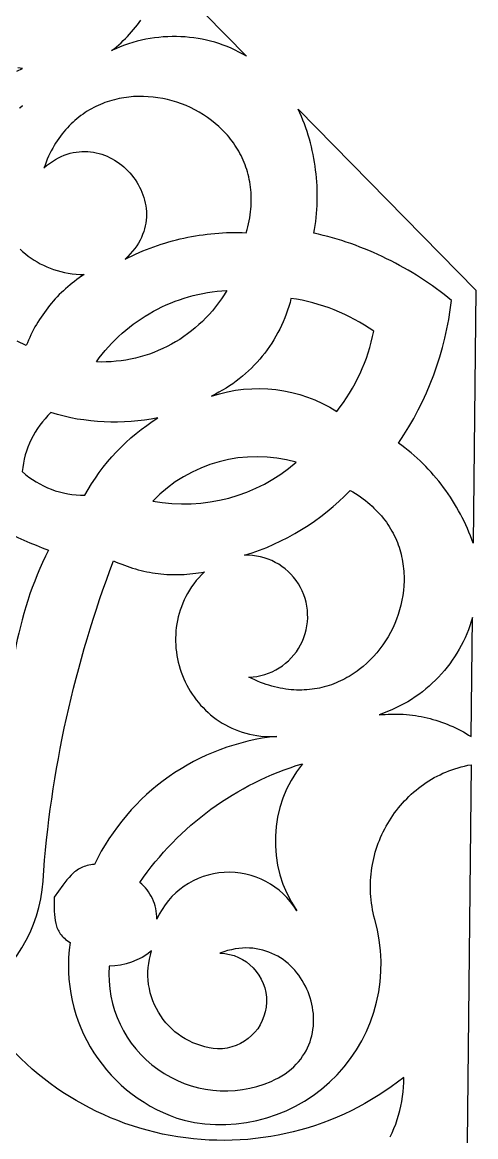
# Model space of a CAD drawing. Extents: x 3927 to 5087, y -513 to 1114.
# Drawn here: x 4593.2 to 4634.2, y 861.8 to 962.5 of the extents above; entities that cross this region are included whole.
import ezdxf

# ---------------------------------------------------------------- set-up
doc = ezdxf.new("R2010")
doc.units = 0
doc.layers.add('LAYER_1', color=18, linetype='CONTINUOUS')

msp = doc.modelspace()

# ---------------------------------------------------------------- linework, layer by layer
at = {"layer": 'LAYER_1'}
for points in [[(4605.91, 967.08), (4613.45, 959.39), (4613.11, 959.59), (4612.76, 959.77), (4612.41, 959.95), (4612.05, 960.11), (4611.69, 960.26), (4611.33, 960.4), (4610.96, 960.53), (4610.59, 960.65), (4610.21, 960.75), (4609.83, 960.84), (4609.45, 960.93), (4609.07, 961), (4608.68, 961.06), (4608.29, 961.1), (4607.9, 961.14), (4607.51, 961.16), (4607.12, 961.17), (4606.72, 961.17), (4606.33, 961.16), (4605.93, 961.14), (4605.54, 961.1), (4605.14, 961.05), (4604.75, 960.99), (4604.35, 960.92), (4603.96, 960.83), (4603.57, 960.74), (4603.18, 960.63), (4602.79, 960.51), (4602.41, 960.38), (4602.02, 960.23), (4601.64, 960.07), (4601.26, 959.9), (4601.48, 960.07), (4601.69, 960.25), (4601.9, 960.43), (4602.11, 960.61), (4602.31, 960.8), (4602.5, 960.99), (4602.7, 961.19), (4602.88, 961.39), (4603.06, 961.59), (4603.24, 961.8), (4603.42, 962.01), (4603.59, 962.22), (4603.75, 962.44), (4603.91, 962.66)], [(4592.7, 958.03), (4593.22, 958.28), (4592.77, 958.35)], [(4592.96, 954.74), (4593.22, 954.95), (4592.94, 954.69)], [(4592.99, 941.96), (4593.22, 941.75), (4593.47, 941.54), (4593.72, 941.34), (4593.98, 941.16), (4594.25, 940.98), (4594.52, 940.81), (4594.81, 940.65), (4595.1, 940.51), (4595.4, 940.37), (4595.71, 940.24), (4596.02, 940.13), (4596.34, 940.03), (4596.67, 939.94), (4597, 939.86), (4597.34, 939.79), (4597.69, 939.74), (4598.05, 939.7), (4598.41, 939.68), (4598.78, 939.67), (4598.55, 939.52), (4598.34, 939.37), (4598.12, 939.22), (4597.91, 939.06), (4597.7, 938.9), (4597.5, 938.74), (4597.3, 938.57), (4597.1, 938.4), (4596.91, 938.22), (4596.72, 938.04), (4596.53, 937.86), (4596.35, 937.67), (4596.17, 937.48), (4595.99, 937.28), (4595.82, 937.09), (4595.65, 936.89), (4595.49, 936.68), (4595.33, 936.47), (4595.18, 936.26), (4595.03, 936.05), (4594.88, 935.83), (4594.74, 935.61), (4594.6, 935.39), (4594.46, 935.17), (4594.33, 934.94), (4594.21, 934.71), (4594.09, 934.47), (4593.97, 934.24), (4593.86, 934), (4593.75, 933.76), (4593.65, 933.51), (4593.55, 933.27), (4592.71, 933.67)]]:
    msp.add_lwpolyline(points, dxfattribs=at)
for points in [[(4613.42, 943.45), (4613.5, 943.73), (4613.57, 944), (4613.63, 944.27), (4613.69, 944.54), (4613.74, 944.81), (4613.78, 945.07), (4613.81, 945.33), (4613.84, 945.59), (4613.86, 945.85), (4613.87, 946.1), (4613.88, 946.35), (4613.88, 946.6), (4613.87, 946.85), (4613.86, 947.09), (4613.84, 947.33), (4613.82, 947.57), (4613.78, 947.81), (4613.75, 948.04), (4613.7, 948.27), (4613.65, 948.5), (4613.6, 948.72), (4613.54, 948.94), (4613.47, 949.16), (4613.4, 949.38), (4613.32, 949.59), (4613.24, 949.8), (4613.15, 950.01), (4613.05, 950.21), (4612.96, 950.42), (4612.85, 950.61), (4612.75, 950.81), (4612.63, 951), (4612.52, 951.19), (4612.4, 951.37), (4612.27, 951.56), (4612.14, 951.73), (4612.01, 951.91), (4611.87, 952.08), (4611.72, 952.25), (4611.58, 952.41), (4611.43, 952.57), (4611.28, 952.73), (4610.96, 953.04), (4610.63, 953.33), (4610.28, 953.6), (4609.93, 953.86), (4609.56, 954.11), (4609.18, 954.34), (4608.79, 954.55), (4608.4, 954.75), (4607.99, 954.93), (4607.58, 955.09), (4607.16, 955.24), (4606.74, 955.37), (4606.31, 955.48), (4605.88, 955.57), (4605.44, 955.65), (4605.01, 955.71), (4604.57, 955.74), (4604.13, 955.76), (4603.68, 955.76), (4603.24, 955.75), (4602.81, 955.71), (4602.59, 955.68), (4602.37, 955.65), (4602.15, 955.61), (4601.94, 955.57), (4601.72, 955.52), (4601.51, 955.47), (4601.29, 955.41), (4601.08, 955.35), (4600.87, 955.28), (4600.66, 955.21), (4600.46, 955.13), (4600.25, 955.04), (4600.05, 954.95), (4599.84, 954.86), (4599.64, 954.76), (4599.45, 954.65), (4599.25, 954.54), (4599.06, 954.42), (4598.87, 954.3), (4598.68, 954.17), (4598.49, 954.04), (4598.31, 953.9), (4598.13, 953.75), (4597.95, 953.6), (4597.77, 953.44), (4597.6, 953.28), (4597.43, 953.11), (4597.27, 952.93), (4597.1, 952.75), (4596.94, 952.57), (4596.79, 952.37), (4596.64, 952.17), (4596.49, 951.97), (4596.35, 951.76), (4596.2, 951.54), (4596.07, 951.32), (4595.94, 951.09), (4595.81, 950.85), (4595.69, 950.61), (4595.57, 950.36), (4595.45, 950.1), (4595.34, 949.84), (4595.24, 949.57), (4595.14, 949.3), (4595.39, 949.52), (4595.65, 949.72), (4595.92, 949.9), (4596.18, 950.06), (4596.45, 950.21), (4596.71, 950.34), (4596.98, 950.45), (4597.25, 950.55), (4597.52, 950.63), (4597.78, 950.69), (4598.05, 950.74), (4598.32, 950.77), (4598.58, 950.79), (4598.84, 950.8), (4599.11, 950.79), (4599.36, 950.76), (4599.62, 950.73), (4599.87, 950.68), (4600.12, 950.62), (4600.37, 950.54), (4600.61, 950.46), (4600.85, 950.36), (4601.08, 950.25), (4601.31, 950.13), (4601.53, 950.01), (4601.75, 949.87), (4601.96, 949.72), (4602.17, 949.56), (4602.36, 949.4), (4602.55, 949.22), (4602.74, 949.04), (4602.91, 948.85), (4603.08, 948.66), (4603.24, 948.45), (4603.39, 948.25), (4603.53, 948.03), (4603.67, 947.81), (4603.79, 947.58), (4603.9, 947.35), (4604, 947.11), (4604.09, 946.87), (4604.18, 946.63), (4604.24, 946.38), (4604.3, 946.13), (4604.35, 945.88), (4604.38, 945.63), (4604.4, 945.37), (4604.41, 945.11), (4604.4, 944.85), (4604.38, 944.59), (4604.35, 944.33), (4604.3, 944.07), (4604.24, 943.81), (4604.16, 943.55), (4604.06, 943.29), (4603.95, 943.03), (4603.83, 942.78), (4603.69, 942.52), (4603.53, 942.27), (4603.35, 942.02), (4603.16, 941.78), (4602.95, 941.54), (4602.72, 941.3), (4602.47, 941.07), (4602.79, 941.23), (4603.11, 941.38), (4603.43, 941.53), (4603.76, 941.67), (4604.08, 941.81), (4604.41, 941.94), (4604.74, 942.07), (4605.08, 942.19), (4605.41, 942.31), (4605.75, 942.42), (4606.08, 942.52), (4606.42, 942.62), (4606.76, 942.72), (4607.11, 942.81), (4607.45, 942.89), (4607.79, 942.97), (4608.14, 943.04), (4608.49, 943.11), (4608.83, 943.17), (4609.18, 943.22), (4609.53, 943.27), (4609.88, 943.32), (4610.23, 943.36), (4610.59, 943.39), (4610.94, 943.42), (4611.29, 943.44), (4611.65, 943.46), (4612, 943.47), (4612.35, 943.47), (4612.71, 943.47), (4613.06, 943.47)], [(4599.88, 931.78), (4600.14, 932.14), (4600.41, 932.49), (4600.69, 932.82), (4600.98, 933.15), (4601.27, 933.47), (4601.58, 933.78), (4601.89, 934.08), (4602.21, 934.37), (4602.54, 934.66), (4602.88, 934.93), (4603.22, 935.19), (4603.57, 935.45), (4603.93, 935.69), (4604.29, 935.92), (4604.66, 936.14), (4605.03, 936.36), (4605.41, 936.56), (4605.8, 936.75), (4606.19, 936.93), (4606.59, 937.1), (4606.99, 937.26), (4607.4, 937.4), (4607.81, 937.54), (4608.22, 937.66), (4608.64, 937.78), (4609.06, 937.88), (4609.49, 937.97), (4609.92, 938.05), (4610.35, 938.11), (4610.79, 938.17), (4611.22, 938.21), (4611.66, 938.24), (4611.43, 937.85), (4611.18, 937.48), (4610.92, 937.11), (4610.65, 936.76), (4610.37, 936.41), (4610.08, 936.08), (4609.78, 935.76), (4609.47, 935.45), (4609.15, 935.15), (4608.82, 934.86), (4608.48, 934.58), (4608.13, 934.32), (4607.78, 934.07), (4607.41, 933.82), (4607.04, 933.6), (4606.66, 933.38), (4606.28, 933.18), (4605.88, 932.99), (4605.48, 932.81), (4605.08, 932.65), (4604.67, 932.5), (4604.25, 932.36), (4603.83, 932.24), (4603.41, 932.13), (4602.98, 932.03), (4602.54, 931.95), (4602.11, 931.89), (4601.67, 931.84), (4601.22, 931.8), (4600.78, 931.78), (4600.33, 931.77)], [(4633.86, 908.71), (4633.75, 908.33), (4633.63, 907.96), (4633.5, 907.59), (4633.35, 907.23), (4633.2, 906.87), (4633.03, 906.52), (4632.85, 906.17), (4632.67, 905.83), (4632.47, 905.49), (4632.26, 905.16), (4632.04, 904.84), (4631.81, 904.52), (4631.58, 904.21), (4631.33, 903.91), (4631.07, 903.61), (4630.8, 903.32), (4630.53, 903.04), (4630.24, 902.77), (4629.95, 902.51), (4629.65, 902.25), (4629.34, 902), (4629.02, 901.76), (4628.69, 901.53), (4628.36, 901.31), (4628.02, 901.1), (4627.67, 900.9), (4627.31, 900.71), (4626.95, 900.53), (4626.58, 900.36), (4626.2, 900.2), (4625.82, 900.05), (4625.43, 899.91), (4625.7, 899.93), (4625.98, 899.95), (4626.25, 899.97), (4626.53, 899.98), (4626.8, 899.98), (4627.08, 899.98), (4627.35, 899.97), (4627.62, 899.96), (4627.9, 899.94), (4628.17, 899.91), (4628.44, 899.88), (4628.71, 899.84), (4628.98, 899.8), (4629.24, 899.75), (4629.51, 899.7), (4629.77, 899.64), (4630.04, 899.57), (4630.3, 899.5), (4630.56, 899.43), (4630.82, 899.34), (4631.07, 899.26), (4631.33, 899.16), (4631.58, 899.07), (4631.83, 898.96), (4632.08, 898.85), (4632.33, 898.74), (4632.57, 898.62), (4632.81, 898.5), (4633.05, 898.37), (4633.29, 898.23), (4633.52, 898.09), (4633.75, 897.95)]]:
    msp.add_lwpolyline(points, close=True, dxfattribs=at)
for points in [[(4634.16, 938.27), (4633.93, 915.41), (4633.81, 915.74), (4633.68, 916.08), (4633.55, 916.41), (4633.41, 916.74), (4633.26, 917.07), (4633.11, 917.4), (4632.95, 917.72), (4632.79, 918.04), (4632.61, 918.35), (4632.44, 918.66), (4632.26, 918.97), (4632.07, 919.27), (4631.87, 919.57), (4631.67, 919.87), (4631.47, 920.16), (4631.26, 920.45), (4631.04, 920.73), (4630.82, 921.01), (4630.59, 921.29), (4630.36, 921.56), (4630.13, 921.83), (4629.88, 922.09), (4629.64, 922.35), (4629.38, 922.6), (4629.13, 922.85), (4628.86, 923.1), (4628.6, 923.34), (4628.32, 923.57), (4628.05, 923.8), (4627.76, 924.02), (4627.48, 924.24), (4627.19, 924.46, 0.121003), (4631.98, 937.34), (4631.65, 937.61), (4631.31, 937.88), (4630.96, 938.14), (4630.61, 938.4), (4630.26, 938.65), (4629.9, 938.9), (4629.54, 939.15), (4629.17, 939.38), (4628.8, 939.62), (4628.43, 939.85), (4628.05, 940.07), (4627.67, 940.29), (4627.28, 940.5), (4626.9, 940.71), (4626.51, 940.91), (4626.11, 941.11), (4625.72, 941.3), (4625.32, 941.49), (4624.92, 941.66), (4624.51, 941.84), (4624.11, 942), (4623.7, 942.16), (4623.29, 942.32), (4622.88, 942.47), (4622.46, 942.61), (4622.05, 942.74), (4621.63, 942.87), (4621.21, 942.99), (4620.79, 943.1), (4620.38, 943.21), (4619.95, 943.31), (4619.53, 943.4), (4619.6, 943.75), (4619.65, 944.11), (4619.7, 944.47), (4619.74, 944.83), (4619.77, 945.18), (4619.8, 945.54), (4619.82, 945.9), (4619.83, 946.26), (4619.84, 946.62), (4619.84, 946.97), (4619.83, 947.33), (4619.82, 947.69), (4619.8, 948.05), (4619.77, 948.4), (4619.74, 948.76), (4619.69, 949.11), (4619.65, 949.47), (4619.59, 949.82), (4619.53, 950.17), (4619.46, 950.52), (4619.39, 950.87), (4619.31, 951.22), (4619.22, 951.57), (4619.13, 951.91), (4619.02, 952.26), (4618.92, 952.6), (4618.8, 952.94), (4618.68, 953.28), (4618.55, 953.61), (4618.42, 953.95), (4618.28, 954.28), (4618.13, 954.61)], [(4624.95, 934.56), (4624.53, 934.84), (4624.1, 935.11), (4623.67, 935.37), (4623.22, 935.62), (4622.77, 935.85), (4622.32, 936.08), (4621.85, 936.28), (4621.38, 936.48), (4620.91, 936.66), (4620.43, 936.83), (4619.94, 936.98), (4619.45, 937.12), (4618.96, 937.24), (4618.47, 937.35), (4617.97, 937.44), (4617.47, 937.52), (4617.38, 937.16), (4617.27, 936.8), (4617.16, 936.45), (4617.04, 936.1), (4616.9, 935.76), (4616.76, 935.42), (4616.61, 935.08), (4616.45, 934.75), (4616.28, 934.43), (4616.11, 934.11), (4615.92, 933.79), (4615.73, 933.48), (4615.53, 933.18), (4615.32, 932.88), (4615.1, 932.59), (4614.87, 932.31), (4614.64, 932.03), (4614.4, 931.75), (4614.15, 931.49), (4613.89, 931.23), (4613.63, 930.98), (4613.36, 930.73), (4613.08, 930.49), (4612.8, 930.26), (4612.51, 930.04), (4612.21, 929.82), (4611.91, 929.62), (4611.6, 929.42), (4611.29, 929.23), (4610.96, 929.04), (4610.64, 928.87), (4610.3, 928.7, -0.224974), (4621.61, 927.32, 0.118726)], [(4593.19, 921.88, 0.186674), (4598.83, 919.74, -0.126855), (4605.44, 926.74), (4604.84, 926.63), (4604.23, 926.53), (4603.63, 926.46), (4603.02, 926.4), (4602.41, 926.36), (4601.8, 926.34), (4601.19, 926.35), (4600.58, 926.36), (4599.97, 926.4), (4599.37, 926.46), (4598.76, 926.54), (4598.16, 926.63), (4597.56, 926.75), (4596.96, 926.88), (4596.37, 927.04), (4595.78, 927.21), (4595.51, 926.94), (4595.25, 926.66), (4595, 926.37), (4594.77, 926.08), (4594.55, 925.77), (4594.35, 925.45), (4594.16, 925.12), (4593.99, 924.79), (4593.83, 924.44), (4593.69, 924.09), (4593.57, 923.74), (4593.46, 923.38), (4593.37, 923.01), (4593.29, 922.64), (4593.23, 922.26)], [(4604.97, 919.22, 0.228229), (4617.94, 922.73, 0.276488)], [(4622.82, 920.18), (4623.06, 920.04), (4623.3, 919.89), (4623.53, 919.74), (4623.76, 919.59), (4623.98, 919.43), (4624.19, 919.27), (4624.4, 919.1), (4624.6, 918.94), (4624.79, 918.76), (4624.97, 918.59), (4625.15, 918.41), (4625.32, 918.23), (4625.49, 918.05), (4625.65, 917.87), (4625.8, 917.68), (4625.95, 917.49), (4626.09, 917.3), (4626.22, 917.1), (4626.35, 916.91), (4626.47, 916.71), (4626.59, 916.51), (4626.7, 916.31), (4626.8, 916.1), (4626.9, 915.9), (4626.99, 915.69), (4627.08, 915.48), (4627.16, 915.27), (4627.23, 915.06), (4627.3, 914.84), (4627.36, 914.63), (4627.42, 914.41), (4627.47, 914.2), (4627.52, 913.98), (4627.56, 913.76), (4627.59, 913.55), (4627.62, 913.33), (4627.65, 913.11), (4627.66, 912.89), (4627.68, 912.67), (4627.69, 912.45), (4627.69, 912.23), (4627.69, 912.01), (4627.67, 911.57), (4627.63, 911.13), (4627.57, 910.69), (4627.5, 910.26), (4627.4, 909.83), (4627.29, 909.4), (4627.16, 908.98), (4627.01, 908.56), (4626.84, 908.15), (4626.66, 907.75), (4626.46, 907.36), (4626.24, 906.97), (4626.01, 906.59), (4625.76, 906.23), (4625.5, 905.87), (4625.22, 905.52), (4624.93, 905.19), (4624.63, 904.87), (4624.31, 904.57), (4623.98, 904.28), (4623.64, 904), (4623.46, 903.87), (4623.28, 903.74), (4623.1, 903.62), (4622.91, 903.5), (4622.73, 903.38), (4622.53, 903.27), (4622.34, 903.17), (4622.14, 903.07), (4621.95, 902.97), (4621.74, 902.88), (4621.54, 902.79), (4621.33, 902.71), (4621.12, 902.63), (4620.91, 902.56), (4620.7, 902.49), (4620.48, 902.43), (4620.26, 902.38), (4620.04, 902.33), (4619.82, 902.29), (4619.59, 902.25), (4619.37, 902.22), (4619.14, 902.19), (4618.91, 902.17), (4618.67, 902.16), (4618.44, 902.15), (4618.2, 902.15), (4617.96, 902.15), (4617.72, 902.16), (4617.48, 902.18), (4617.23, 902.21), (4616.99, 902.24), (4616.74, 902.28), (4616.49, 902.32), (4616.24, 902.37), (4615.99, 902.43), (4615.74, 902.5), (4615.48, 902.58), (4615.23, 902.66), (4614.97, 902.75), (4614.71, 902.84), (4614.45, 902.95), (4614.19, 903.06), (4613.93, 903.18), (4613.67, 903.31, 1), (4613.27, 914.32, 0.128453)], [(4605.35, 881.47), (4605.35, 881.71), (4605.33, 881.95), (4605.3, 882.19), (4605.25, 882.42), (4605.2, 882.65), (4605.12, 882.87), (4605.04, 883.09), (4604.95, 883.31), (4604.84, 883.52), (4604.72, 883.72), (4604.6, 883.92), (4604.46, 884.11), (4604.31, 884.29), (4604.15, 884.46), (4603.98, 884.62), (4603.8, 884.77), (4604.13, 885.25), (4604.48, 885.71), (4604.84, 886.18), (4605.2, 886.63), (4605.58, 887.07), (4605.96, 887.51), (4606.35, 887.94), (4606.75, 888.36), (4607.16, 888.77), (4607.58, 889.17), (4608, 889.56), (4608.43, 889.94), (4608.87, 890.32), (4609.32, 890.68), (4609.78, 891.04), (4610.24, 891.38), (4610.71, 891.72), (4611.19, 892.04), (4611.67, 892.36), (4612.16, 892.66), (4612.66, 892.96), (4613.16, 893.24), (4613.67, 893.52), (4614.18, 893.78), (4614.71, 894.04), (4615.23, 894.28), (4615.76, 894.51), (4616.3, 894.73), (4616.84, 894.94), (4617.39, 895.14), (4617.95, 895.33), (4618.5, 895.5, 0.329739), (4617.99, 882.22, 0.606751)], [(4610.83, 869.75, -0.487168), (4604.87, 878.59, -0.166667), (4601.04, 877.21, 0.562024), (4615.68, 866.81), (4616.02, 866.97), (4616.34, 867.14), (4616.65, 867.31), (4616.95, 867.5), (4617.22, 867.7), (4617.48, 867.91), (4617.72, 868.13), (4617.94, 868.35), (4618.15, 868.58), (4618.35, 868.82), (4618.52, 869.07), (4618.69, 869.32), (4618.83, 869.58), (4618.97, 869.84), (4619.08, 870.11), (4619.19, 870.38), (4619.27, 870.66), (4619.35, 870.93), (4619.41, 871.22), (4619.45, 871.5), (4619.49, 871.78), (4619.51, 872.07), (4619.51, 872.36), (4619.51, 872.64), (4619.49, 872.93), (4619.45, 873.22), (4619.41, 873.5), (4619.35, 873.78), (4619.29, 874.06), (4619.21, 874.34), (4619.11, 874.61), (4619.01, 874.88), (4618.9, 875.15), (4618.77, 875.41), (4618.64, 875.66), (4618.49, 875.91), (4618.34, 876.15), (4618.17, 876.39), (4618, 876.62), (4617.81, 876.84), (4617.62, 877.05), (4617.41, 877.25), (4617.2, 877.44), (4616.98, 877.63), (4616.75, 877.8), (4616.51, 877.96), (4616.27, 878.11), (4616.01, 878.25), (4615.75, 878.37), (4615.48, 878.48), (4615.2, 878.58), (4614.92, 878.66), (4614.63, 878.73), (4614.33, 878.79), (4614.03, 878.83), (4613.72, 878.85), (4613.4, 878.86), (4613.08, 878.85), (4612.76, 878.82), (4612.42, 878.77), (4612.09, 878.7), (4611.74, 878.62), (4611.4, 878.52), (4611.04, 878.39, -1)]]:
    msp.add_lwpolyline(points, format="xyb", close=True, dxfattribs=at)
for points in [[(4587.1, 919.21, 0.063158), (4595.55, 914.79, 0.145764), (4592.24, 895.74)], [(4626.43, 861.79), (4626.61, 862.17), (4626.77, 862.56), (4626.93, 862.95), (4627.07, 863.35), (4627.19, 863.76), (4627.3, 864.17), (4627.4, 864.58), (4627.48, 865), (4627.55, 865.43), (4627.6, 865.85), (4627.64, 866.29), (4627.66, 866.72), (4627.67, 867.16, -0.453995), (4588.71, 874.36, 0.240725), (4595.06, 884.9), (4595.06, 884.92, -0.074077), (4601.44, 913.82), (4601.68, 913.71), (4601.92, 913.61), (4602.17, 913.51), (4602.41, 913.42), (4602.66, 913.33), (4602.91, 913.24), (4603.16, 913.16), (4603.41, 913.09), (4603.66, 913.02), (4603.92, 912.95), (4604.17, 912.89), (4604.43, 912.84), (4604.68, 912.79), (4604.94, 912.75), (4605.2, 912.71), (4605.46, 912.67), (4605.72, 912.65), (4605.98, 912.62), (4606.24, 912.6), (4606.5, 912.59), (4606.76, 912.58), (4607.02, 912.58), (4607.29, 912.58), (4607.55, 912.59), (4607.81, 912.6), (4608.07, 912.62), (4608.33, 912.64), (4608.6, 912.67), (4608.86, 912.7), (4609.12, 912.74), (4609.38, 912.78), (4609.64, 912.83), (4609.38, 912.57), (4609.14, 912.3), (4608.91, 912.03), (4608.69, 911.75), (4608.49, 911.46), (4608.3, 911.18), (4608.13, 910.88), (4607.97, 910.59), (4607.82, 910.29), (4607.69, 909.99), (4607.56, 909.68), (4607.46, 909.37), (4607.36, 909.06), (4607.28, 908.75), (4607.21, 908.43), (4607.15, 908.12), (4607.1, 907.8), (4607.07, 907.49), (4607.05, 907.17), (4607.04, 906.85), (4607.04, 906.54), (4607.05, 906.22), (4607.07, 905.9), (4607.11, 905.59), (4607.16, 905.28), (4607.21, 904.97), (4607.28, 904.66), (4607.36, 904.36), (4607.45, 904.05), (4607.55, 903.76), (4607.66, 903.46), (4607.78, 903.17), (4607.91, 902.88), (4608.05, 902.6), (4608.2, 902.33), (4608.36, 902.06), (4608.53, 901.79), (4608.71, 901.53), (4608.9, 901.28), (4609.1, 901.03), (4609.3, 900.79), (4609.52, 900.56), (4609.74, 900.33), (4609.97, 900.12), (4610.21, 899.91), (4610.46, 899.71), (4610.72, 899.52), (4610.98, 899.34), (4611.26, 899.16), (4611.54, 899), (4611.83, 898.85), (4612.12, 898.71), (4612.42, 898.58), (4612.73, 898.46), (4613.05, 898.35), (4613.38, 898.26), (4613.71, 898.18), (4614.04, 898.11), (4614.39, 898.05), (4614.74, 898), (4615.1, 897.97), (4615.46, 897.96), (4615.83, 897.96), (4616.2, 897.97, 0.260478), (4599.71, 886.4), (4599.54, 886.38), (4599.37, 886.36), (4599.21, 886.33), (4599.06, 886.3), (4598.91, 886.25), (4598.77, 886.21), (4598.64, 886.15), (4598.5, 886.09), (4598.38, 886.03), (4598.26, 885.96), (4598.14, 885.88), (4598.03, 885.8), (4597.92, 885.72), (4597.81, 885.63), (4597.6, 885.44), (4597.41, 885.23), (4597.22, 885.01), (4597.03, 884.77), (4596.85, 884.52), (4596.47, 883.99), (4596.07, 883.44), (4596.07, 882.78), (4596.08, 882.47), (4596.08, 882.17), (4596.1, 881.88), (4596.12, 881.6), (4596.16, 881.33), (4596.21, 881.07), (4596.24, 880.95), (4596.28, 880.82), (4596.32, 880.7), (4596.37, 880.59), (4596.42, 880.47), (4596.48, 880.36), (4596.55, 880.25), (4596.62, 880.14), (4596.7, 880.03), (4596.79, 879.93), (4596.89, 879.83), (4596.99, 879.73), (4597.1, 879.63), (4597.23, 879.53), (4597.36, 879.44), (4597.5, 879.35, 0.373134), (4607.81, 863.29, 0.574165), (4625.04, 881.43), (4624.97, 881.72), (4624.9, 882.02), (4624.84, 882.31), (4624.79, 882.61), (4624.74, 882.9), (4624.71, 883.2), (4624.68, 883.49), (4624.66, 883.78), (4624.65, 884.08), (4624.65, 884.37), (4624.65, 884.66), (4624.66, 884.95), (4624.68, 885.24), (4624.71, 885.53), (4624.74, 885.81), (4624.78, 886.1), (4624.83, 886.38), (4624.89, 886.66), (4624.95, 886.94), (4625.02, 887.22), (4625.09, 887.5), (4625.18, 887.77), (4625.26, 888.04), (4625.36, 888.31), (4625.46, 888.57), (4625.57, 888.84), (4625.69, 889.1), (4625.81, 889.35), (4625.94, 889.61), (4626.07, 889.86), (4626.21, 890.1), (4626.36, 890.34), (4626.51, 890.58), (4626.67, 890.82), (4626.83, 891.05), (4627, 891.28), (4627.18, 891.5), (4627.36, 891.72), (4627.54, 891.93), (4627.73, 892.14), (4627.93, 892.34), (4628.13, 892.54), (4628.34, 892.74), (4628.55, 892.93), (4628.77, 893.11), (4628.99, 893.29), (4629.22, 893.46), (4629.45, 893.63), (4629.69, 893.79), (4629.93, 893.94), (4630.17, 894.09), (4630.42, 894.24), (4630.68, 894.37), (4630.94, 894.5), (4631.2, 894.63), (4631.47, 894.74), (4631.74, 894.85), (4632.01, 894.95), (4632.29, 895.05), (4632.58, 895.14), (4632.86, 895.22), (4633.15, 895.29), (4633.45, 895.36), (4633.75, 895.41), (4633.19, 841.37)], [(4582.21, 869.96, 0.11065), (4596.2, 857.1), (4595.62, 857.26), (4595.04, 857.42), (4594.46, 857.57), (4593.88, 857.71), (4593.3, 857.84), (4592.71, 857.97)]]:
    msp.add_lwpolyline(points, format="xyb", dxfattribs=at)

doc.saveas('drawing.dxf')
